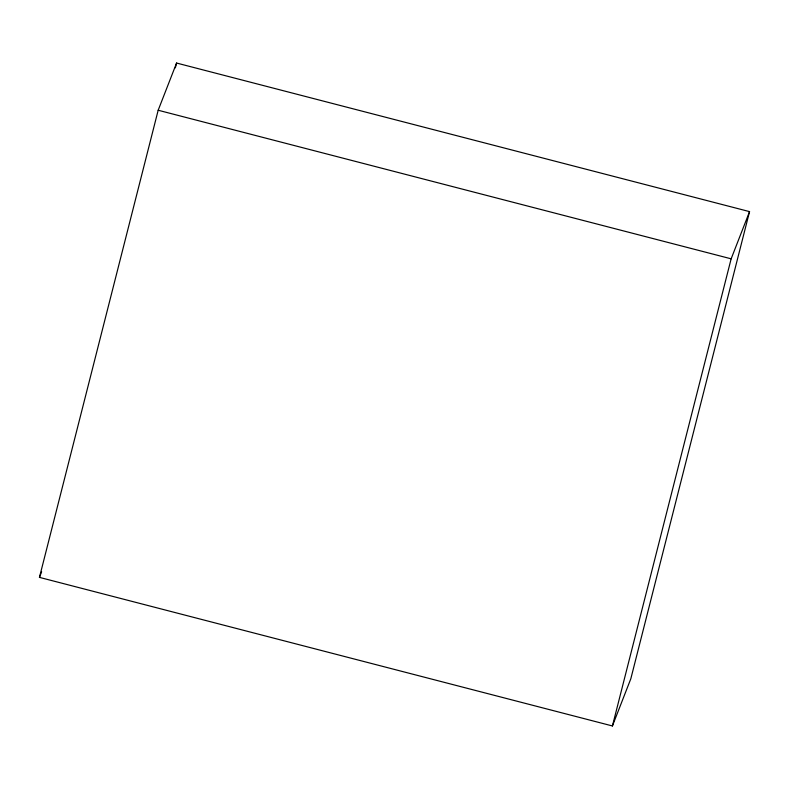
<?xml version="1.0" encoding="UTF-8"?>
<svg xmlns="http://www.w3.org/2000/svg" width="789" height="789" viewBox="0 0 789 789"><rect width="100%" height="100%" fill="white"/><g stroke="black" fill="none" stroke-linecap="round" stroke-linejoin="round"><path stroke-width="1.18" d="M39.45 577.38L158.175 110.243L176.578 63.041L749.55 211.62L630.825 678.757L612.422 725.959L39.45 577.38L41.639 571.759M175.365 67.824L176.578 63.041M612.422 725.959L731.147 258.822L749.55 211.62M158.175 110.243L731.147 258.822"/></g></svg>
